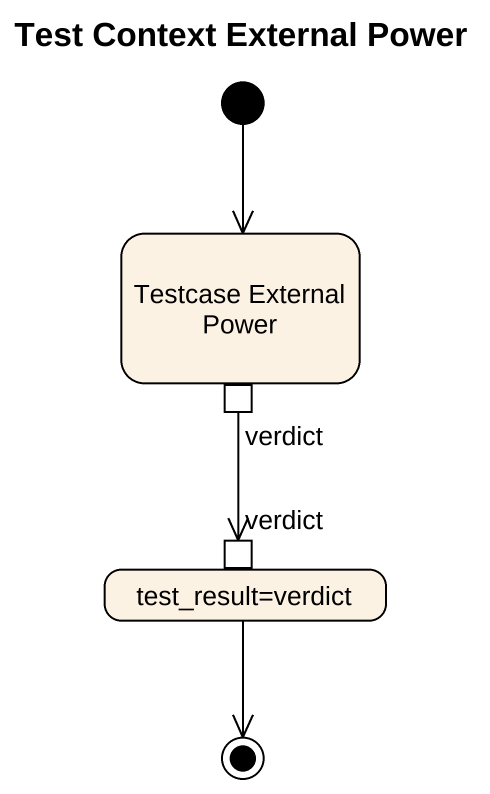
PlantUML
@startuml
title Test Context External Power
hide empty description
state "Testcase External Power" as Testcase_External_Power {
  state verdict <<outputPin>>
}
state "test_result=verdict" as test_result_verdict {
  state "verdict" as verdict_2 <<inputPin>>
}
[*] --> Testcase_External_Power
verdict --> verdict_2
test_result_verdict --> [*]
@enduml
